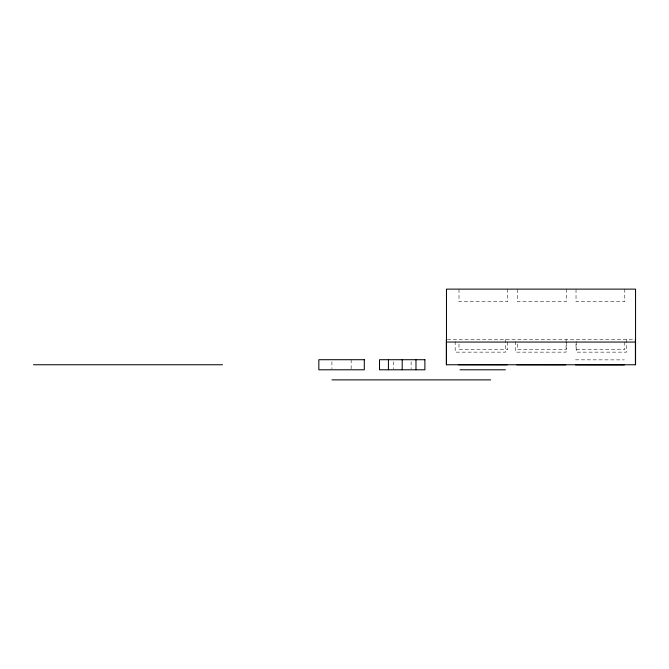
<?xml version="1.0" encoding="UTF-8"?>
<svg xmlns="http://www.w3.org/2000/svg" width="669" height="669" viewBox="0 0 669 669"><rect width="100%" height="100%" fill="white"/><g stroke="black" fill="none" stroke-linecap="round" stroke-linejoin="round"><path stroke-width="0.5" stroke-dasharray="3.35 2.51" d="M447.394 339.543L635.416 339.543M575.499 359.83L624.328 359.88M626.594 339.543L626.594 352.145L576.176 352.145L576.176 339.543M624.787 289.125L624.787 301.727L576.026 301.727L576.026 289.125M624.787 342.06L624.787 349.628L576.026 349.628L576.026 342.06M566.275 289.125L566.275 301.727L517.513 301.727L517.513 289.125M566.275 342.06L566.275 349.628L517.513 349.628L517.513 342.06M566.091 339.543L566.091 352.145L515.674 352.145L515.674 339.543M507.754 289.125L507.754 301.727L458.993 301.727L458.993 289.125M507.754 342.06L507.754 349.628L458.993 349.628L458.993 342.06M505.588 339.543L505.588 352.145L455.171 352.145L455.171 339.543M411.117 361.728L411.117 368.786M393.288 361.728L393.288 368.786M351.15 359.713L351.15 368.786M331.924 361.728L331.924 368.786"/><path stroke-width="1" d="M446.474 342.06L635.55 342.06M33.45 364.756L222.526 364.756M460.021 369.79L505.396 369.79M331.924 379.875L490.653 379.875M458.324 364.764L507.152 364.806M516.92 364.814L565.74 364.864M575.507 364.873L624.328 364.923M635.416 339.543L635.416 364.756M446.474 364.756L446.474 289.125L635.55 289.125L635.55 364.756L446.348 364.756L446.348 339.543M415.976 359.713L415.976 369.79M402.203 359.713L402.203 369.79M388.43 359.713L388.43 369.79M364.296 359.713L318.837 359.713L318.837 369.79L364.296 369.79L364.304 359.713M424.89 359.713L379.515 359.713L379.515 369.79L424.89 369.79L424.89 359.713"/></g></svg>
